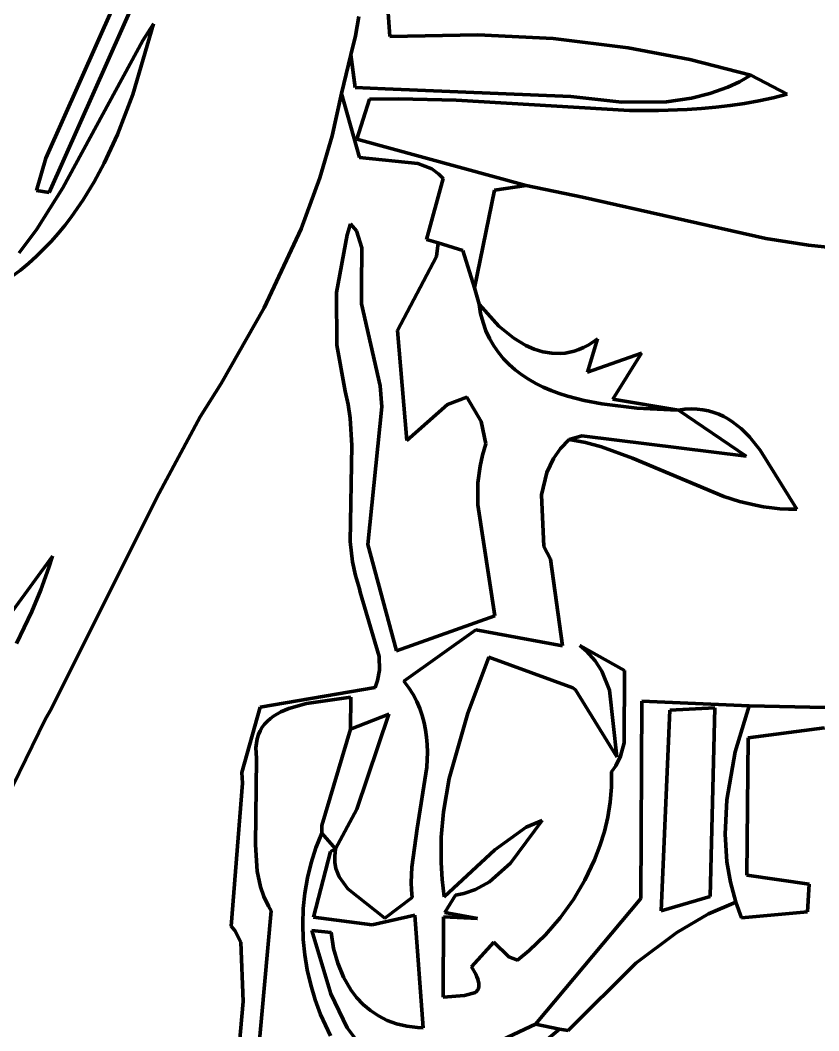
# Model space of a CAD drawing. Header units: millimetres. Extents: x 0 to 8.5, y 0 to 13.2.
# Drawn here: x 5.611 to 6.338, y 6.113 to 7.033 of the extents above; entities that cross this region are included whole.
import ezdxf

# ---------------------------------------------------------------- set-up
doc = ezdxf.new("R2010")
doc.units = ezdxf.units.MM
for name, color, linetype, lineweight in [('color#060606ff', 7, 'CONTINUOUS', 100), ('color#5c5c5cff', 7, 'CONTINUOUS', 100), ('color#aeaeaeff', 7, 'CONTINUOUS', 100), ('color#ffffffff', 7, 'CONTINUOUS', 100)]:
    doc.layers.add(name, color=color, linetype=linetype, lineweight=lineweight)

msp = doc.modelspace()

# ---------------------------------------------------------------- linework, layer by layer
at = {"layer": 'color#060606ff'}
for p, q in [((5.63691, 6.8764), (5.8079, 7.26062)), ((5.94726, 7.01865), (5.94074, 7.12016)), ((5.69592, 7.04684), (5.63379, 6.9077)), ((5.91906, 7.0367), (5.91597, 7.01914)), ((5.71306, 6.9656), (5.73212, 7.03)), ((5.73212, 7.03), (5.7224, 7.01492)), ((5.91597, 7.01914), (5.91181, 7.00171)), ((6.02758, 7.02015), (5.94726, 7.01865)), ((6.09629, 7.01662), (6.02758, 7.02015)), ((6.16456, 7.00833), (6.09629, 7.01662)), ((5.7224, 7.01492), (5.64952, 6.88073)), ((6.22088, 6.9976), (6.16456, 7.00833)), ((5.91181, 7.00171), (5.90341, 6.96672)), ((6.27649, 6.98321), (6.22088, 6.9976)), ((6.30957, 6.96603), (6.27649, 6.98321)), ((5.69922, 6.92933), (5.71306, 6.9656)), ((5.90341, 6.96672), (5.89481, 6.92789)), ((5.91729, 6.92489), (5.92891, 6.96134)), ((5.92891, 6.96134), (5.95515, 6.96186)), ((5.95515, 6.96186), (6.00775, 6.96039)), ((6.28361, 6.95997), (6.2966, 6.96277)), ((6.2966, 6.96277), (6.30957, 6.96603)), ((6.00775, 6.96039), (6.16585, 6.95105)), ((6.19212, 6.951), (6.21834, 6.95193)), ((6.21834, 6.95193), (6.23143, 6.95283)), ((6.23143, 6.95283), (6.2445, 6.95406)), ((6.2445, 6.95406), (6.25756, 6.95564)), ((6.25756, 6.95564), (6.27059, 6.95761)), ((6.27059, 6.95761), (6.28361, 6.95997)), ((6.16585, 6.95105), (6.19212, 6.951)), ((5.68704, 6.90299), (5.69922, 6.92933)), ((5.89481, 6.92789), (5.88364, 6.88983)), ((6.07175, 6.88273), (5.91729, 6.92489)), ((5.63379, 6.9077), (5.62553, 6.87826)), ((5.67793, 6.88601), (5.68704, 6.90299)), ((5.88364, 6.88983), (5.86647, 6.84331)), ((5.62553, 6.87826), (5.63691, 6.8764)), ((5.64952, 6.88073), (5.62568, 6.84284)), ((5.66797, 6.86962), (5.67793, 6.88601)), ((6.12305, 6.87206), (6.07175, 6.88273)), ((5.65707, 6.85391), (5.66797, 6.86962)), ((6.29002, 6.83441), (6.12305, 6.87206)), ((5.65125, 6.84634), (5.65707, 6.85391)), ((5.62568, 6.84284), (5.60956, 6.82128)), ((5.64518, 6.83898), (5.65125, 6.84634)), ((5.86647, 6.84331), (5.83286, 6.77131)), ((5.90847, 6.83771), (5.91155, 6.8479)), ((5.91155, 6.8479), (5.91713, 6.84135)), ((5.91713, 6.84135), (5.92192, 6.82607)), ((5.63223, 6.82492), (5.63884, 6.83183)), ((5.63884, 6.83183), (5.64518, 6.83898)), ((5.8989, 6.78533), (5.90847, 6.83771)), ((6.32886, 6.82841), (6.29002, 6.83441)), ((5.62534, 6.81825), (5.63223, 6.82492)), ((5.92192, 6.82607), (5.92172, 6.79031)), ((5.9898, 6.81797), (5.9914, 6.8305)), ((5.9914, 6.8305), (6.01402, 6.82367)), ((6.01402, 6.82367), (6.02444, 6.78964)), ((6.35486, 6.8256), (6.32886, 6.82841)), ((5.61816, 6.81184), (5.62534, 6.81825)), ((5.95446, 6.7507), (5.9898, 6.81797)), ((5.60289, 6.79982), (5.61068, 6.80569)), ((5.61068, 6.80569), (5.61816, 6.81184)), ((5.92172, 6.79031), (5.92161, 6.7749)), ((6.02444, 6.78964), (6.02867, 6.77474)), ((5.89905, 6.73742), (5.8989, 6.78533)), ((5.83286, 6.77131), (5.79361, 6.70227)), ((5.92161, 6.7749), (5.93869, 6.70014)), ((6.02867, 6.77474), (6.03018, 6.76608)), ((6.03018, 6.76608), (6.03231, 6.75795)), ((5.9629, 6.65039), (5.95446, 6.7507)), ((6.03231, 6.75795), (6.03501, 6.75034)), ((6.03501, 6.75034), (6.03826, 6.74324)), ((6.03826, 6.74324), (6.04204, 6.73663)), ((5.90664, 6.69547), (5.89905, 6.73742)), ((6.04204, 6.73663), (6.0463, 6.73048)), ((6.0463, 6.73048), (6.05101, 6.72479)), ((6.05101, 6.72479), (6.05616, 6.71953)), ((6.05616, 6.71953), (6.06171, 6.71469)), ((6.06171, 6.71469), (6.06763, 6.71024)), ((6.06763, 6.71024), (6.07388, 6.70618)), ((6.07388, 6.70618), (6.08045, 6.70248)), ((5.79361, 6.70227), (5.77463, 6.6719)), ((5.9095, 6.68322), (5.90664, 6.69547)), ((5.93869, 6.70014), (5.94026, 6.68097)), ((6.08045, 6.70248), (6.08729, 6.69912)), ((6.08729, 6.69912), (6.09438, 6.6961)), ((6.09438, 6.6961), (6.1017, 6.69338)), ((6.01743, 6.68984), (6.00005, 6.68323)), ((6.03075, 6.66776), (6.01743, 6.68984)), ((6.1017, 6.69338), (6.1092, 6.69096)), ((6.1092, 6.69096), (6.12465, 6.68693)), ((6.12465, 6.68693), (6.1405, 6.68386)), ((5.91137, 6.67088), (5.9095, 6.68322)), ((5.94026, 6.68097), (5.92731, 6.55566)), ((6.00005, 6.68323), (5.9629, 6.65039)), ((6.1405, 6.68386), (6.17244, 6.68003)), ((6.17244, 6.68003), (6.20309, 6.67835)), ((6.20309, 6.67835), (6.21033, 6.67814)), ((6.21033, 6.67814), (6.27227, 6.63615)), ((5.77463, 6.6719), (5.735, 6.59851)), ((5.91278, 6.64598), (5.91137, 6.67088)), ((6.03481, 6.64734), (6.03075, 6.66776)), ((6.11086, 6.6514), (6.10286, 6.64303)), ((6.12247, 6.65476), (6.11086, 6.6514)), ((6.27227, 6.63615), (6.12247, 6.65476)), ((5.91127, 6.55829), (5.91278, 6.64598)), ((6.03197, 6.63716), (6.03481, 6.64734)), ((6.10286, 6.64303), (6.09652, 6.63406)), ((6.02961, 6.62704), (6.03197, 6.63716)), ((6.09652, 6.63406), (6.09039, 6.62132)), ((6.02768, 6.61188), (6.02961, 6.62704)), ((6.09039, 6.62132), (6.08552, 6.6009)), ((6.02762, 6.5917), (6.02768, 6.61188)), ((5.735, 6.59851), (5.63919, 6.40641)), ((6.08552, 6.6009), (6.08789, 6.55391)), ((6.04313, 6.49081), (6.02762, 6.5917)), ((5.91343, 6.53976), (5.91127, 6.55829)), ((5.92731, 6.55566), (5.95347, 6.45875)), ((6.08789, 6.55391), (6.09381, 6.5424)), ((5.64001, 6.54505), (5.6042, 6.4959)), ((5.63677, 6.5347), (5.64001, 6.54505)), ((5.91602, 6.52752), (5.91343, 6.53976)), ((6.09381, 6.5424), (6.10481, 6.46332)), ((5.62945, 6.51438), (5.63677, 6.5347)), ((5.91975, 6.5154), (5.91602, 6.52752)), ((5.62115, 6.4945), (5.62945, 6.51438)), ((5.92033, 6.51233), (5.91975, 6.5154)), ((5.93771, 6.45358), (5.92033, 6.51233)), ((5.60722, 6.46536), (5.62115, 6.4945)), ((5.95347, 6.45875), (6.04313, 6.49081)), ((6.02569, 6.47781), (5.96011, 6.43119)), ((6.10481, 6.46332), (6.02569, 6.47781)), ((6.12048, 6.46368), (6.1613, 6.44078)), ((6.12664, 6.45838), (6.12048, 6.46368)), ((6.1344, 6.44969), (6.12664, 6.45838)), ((5.93801, 6.44111), (5.93771, 6.45358)), ((6.01843, 6.40216), (6.03757, 6.45288)), ((6.03757, 6.45288), (6.11419, 6.42512)), ((6.14055, 6.44021), (6.1344, 6.44969)), ((5.93626, 6.43174), (5.93801, 6.44111)), ((6.14773, 6.423), (6.14055, 6.44021)), ((6.1613, 6.44078), (6.16087, 6.37509)), ((5.93396, 6.42548), (5.93626, 6.43174)), ((5.96011, 6.43119), (5.96467, 6.4251)), ((5.82911, 6.40749), (5.93396, 6.42548)), ((5.96467, 6.4251), (5.96861, 6.41891)), ((5.96861, 6.41891), (5.97194, 6.41264)), ((6.11419, 6.42512), (6.11651, 6.42325)), ((6.11651, 6.42325), (6.15415, 6.36216)), ((6.15415, 6.36216), (6.14773, 6.423)), ((5.87147, 6.41083), (5.85539, 6.40633)), ((5.91173, 6.41667), (5.87147, 6.41083)), ((5.91157, 6.38734), (5.91173, 6.41667)), ((5.97194, 6.41264), (5.97472, 6.40628)), ((6.26225, 6.36673), (6.27498, 6.4087)), ((6.27498, 6.4087), (6.34407, 6.40709)), ((5.63919, 6.40641), (5.63319, 6.3961)), ((5.81264, 6.34796), (5.82911, 6.40749)), ((5.84147, 6.39936), (5.8385, 6.39714)), ((5.84808, 6.40321), (5.84147, 6.39936)), ((5.85539, 6.40633), (5.84808, 6.40321)), ((5.94656, 6.40122), (5.91157, 6.38734)), ((5.91727, 6.31451), (5.94656, 6.40122)), ((5.97472, 6.40628), (5.97696, 6.39983)), ((5.97696, 6.39983), (5.97872, 6.39331)), ((6.00153, 6.34246), (6.01843, 6.40216)), ((5.63319, 6.3961), (5.52718, 6.17946)), ((5.8333, 6.39203), (5.83113, 6.38911)), ((5.83577, 6.3947), (5.8333, 6.39203)), ((5.8385, 6.39714), (5.83577, 6.3947)), ((5.97872, 6.39331), (5.98003, 6.38672)), ((5.82775, 6.3825), (5.82658, 6.37877)), ((5.82927, 6.38594), (5.82775, 6.3825)), ((5.83113, 6.38911), (5.82927, 6.38594)), ((5.98003, 6.38672), (5.98091, 6.38007)), ((6.34345, 6.38864), (6.27408, 6.37943)), ((5.82579, 6.37476), (5.8254, 6.37043)), ((5.82658, 6.37877), (5.82579, 6.37476)), ((5.98091, 6.38007), (5.98142, 6.37335)), ((5.98142, 6.37335), (5.98158, 6.36658)), ((6.16087, 6.37509), (6.15764, 6.36274)), ((6.27408, 6.37943), (6.27269, 6.25456)), ((5.8254, 6.37043), (5.82544, 6.36578)), ((5.82544, 6.36578), (5.82592, 6.3608)), ((5.98158, 6.36658), (5.98102, 6.35289)), ((6.15764, 6.36274), (6.15339, 6.35404)), ((6.2545, 6.32312), (6.26225, 6.36673)), ((5.82592, 6.3608), (5.82486, 6.28212)), ((6.15339, 6.35404), (6.14952, 6.34856)), ((5.81312, 6.33823), (5.81264, 6.34796)), ((5.98102, 6.35289), (5.9723, 6.29691)), ((6.14952, 6.34856), (6.14935, 6.33465)), ((5.80269, 6.20801), (5.81312, 6.33823)), ((5.99632, 6.31204), (6.00153, 6.34246)), ((6.14935, 6.33465), (6.14817, 6.32092)), ((6.14817, 6.32092), (6.146, 6.30739)), ((6.25297, 6.29166), (6.2545, 6.32312)), ((5.89801, 6.27827), (5.91727, 6.31451)), ((5.99426, 6.28902), (5.99632, 6.31204)), ((6.146, 6.30739), (6.1429, 6.2941)), ((6.07162, 6.29805), (6.04319, 6.27753)), ((6.05741, 6.26529), (6.08625, 6.30428)), ((6.08625, 6.30428), (6.07162, 6.29805)), ((5.88004, 6.27931), (5.88543, 6.29275)), ((5.88543, 6.29275), (5.89801, 6.27827)), ((5.9723, 6.29691), (5.96749, 6.26176)), ((5.99404, 6.26585), (5.99426, 6.28902)), ((6.1429, 6.2941), (6.1389, 6.28107)), ((6.25461, 6.26666), (6.25297, 6.29166)), ((5.82486, 6.28212), (5.82655, 6.25792)), ((6.1389, 6.28107), (6.13404, 6.26835)), ((5.87566, 6.26567), (5.88004, 6.27931)), ((5.89335, 6.27588), (5.87791, 6.21604)), ((5.89801, 6.27827), (5.89335, 6.27588)), ((5.8972, 6.27183), (5.89801, 6.27827)), ((5.89734, 6.26588), (5.8972, 6.27183)), ((6.04319, 6.27753), (5.99698, 6.23476)), ((5.87229, 6.25187), (5.87566, 6.26567)), ((5.89833, 6.26037), (5.89734, 6.26588)), ((5.96749, 6.26176), (5.96698, 6.24784)), ((5.99502, 6.25033), (5.99404, 6.26585)), ((6.03827, 6.24827), (6.05741, 6.26529)), ((6.13404, 6.26835), (6.12524, 6.24989)), ((6.25773, 6.24815), (6.25461, 6.26666)), ((5.82655, 6.25792), (5.82958, 6.24392)), ((5.8699, 6.23796), (5.87229, 6.25187)), ((5.90123, 6.25286), (5.89833, 6.26037)), ((5.90908, 6.24197), (5.90123, 6.25286)), ((6.27269, 6.25456), (6.32944, 6.24624)), ((5.82958, 6.24392), (5.8327, 6.23488)), ((5.96698, 6.24784), (5.96717, 6.24094)), ((5.99698, 6.23476), (5.99502, 6.25033)), ((6.02548, 6.24122), (6.03827, 6.24827)), ((6.12524, 6.24989), (6.11473, 6.2323)), ((6.26261, 6.22996), (6.25773, 6.24815)), ((6.32944, 6.24624), (6.32808, 6.22105)), ((5.8327, 6.23488), (5.83685, 6.22612)), ((5.86848, 6.22396), (5.8699, 6.23796)), ((5.94272, 6.21533), (5.90908, 6.24197)), ((5.96771, 6.23407), (5.94272, 6.21533)), ((5.96717, 6.24094), (5.96771, 6.23407)), ((5.99763, 6.2204), (6.00713, 6.23614)), ((6.00713, 6.23614), (6.01482, 6.23762)), ((6.01482, 6.23762), (6.02548, 6.24122)), ((5.83685, 6.22612), (5.83936, 6.22186)), ((6.11473, 6.2323), (6.10265, 6.21567)), ((6.26782, 6.2156), (6.26261, 6.22996)), ((5.83936, 6.22186), (5.82739, 6.09051)), ((5.86801, 6.20993), (5.86848, 6.22396)), ((5.87791, 6.21604), (5.93118, 6.20928)), ((5.93118, 6.20928), (5.97024, 6.21786)), ((5.97024, 6.21786), (5.97785, 6.11546)), ((5.99605, 6.14322), (5.99624, 6.21659)), ((5.99624, 6.21659), (6.02725, 6.21483)), ((6.02725, 6.21483), (5.99763, 6.2204)), ((6.10265, 6.21567), (6.08914, 6.20013)), ((6.32808, 6.22105), (6.26782, 6.2156)), ((5.80602, 6.20408), (5.80269, 6.20801)), ((5.86848, 6.19591), (5.86801, 6.20993)), ((5.81162, 6.19332), (5.80602, 6.20408)), ((5.89406, 6.20206), (5.87622, 6.20406)), ((5.87622, 6.20406), (5.8935, 6.14625)), ((5.89619, 6.18771), (5.89406, 6.20206)), ((6.08914, 6.20013), (6.07433, 6.18577)), ((5.81373, 6.13938), (5.81162, 6.19332)), ((5.86987, 6.18195), (5.86848, 6.19591)), ((5.89987, 6.17409), (5.89619, 6.18771)), ((6.04218, 6.19345), (6.02178, 6.17077)), ((6.05582, 6.18007), (6.04218, 6.19345)), ((5.87217, 6.16808), (5.86987, 6.18195)), ((6.06381, 6.17691), (6.05582, 6.18007)), ((6.07433, 6.18577), (6.06381, 6.17691)), ((5.90509, 6.16141), (5.89987, 6.17409)), ((6.02178, 6.17077), (6.0257, 6.16412)), ((5.87535, 6.15435), (5.87217, 6.16808)), ((5.91182, 6.14986), (5.90509, 6.16141)), ((6.0257, 6.16412), (6.0268, 6.16176)), ((6.0268, 6.16176), (6.02764, 6.1596)), ((5.8794, 6.1408), (5.87535, 6.15435)), ((6.02764, 6.1596), (6.02857, 6.15585)), ((6.0286, 6.15279), (6.02783, 6.15034)), ((6.02857, 6.15585), (6.0286, 6.15279)), ((5.8935, 6.14625), (5.90848, 6.11546)), ((5.91715, 6.1429), (5.91182, 6.14986)), ((5.92313, 6.13658), (5.91715, 6.1429)), ((6.01537, 6.14474), (5.99605, 6.14322)), ((6.02538, 6.14766), (6.01537, 6.14474)), ((6.02783, 6.15034), (6.02538, 6.14766)), ((5.80247, 6.00913), (5.81373, 6.13938)), ((5.88431, 6.12748), (5.8794, 6.1408)), ((5.92978, 6.13097), (5.92313, 6.13658)), ((5.89323, 6.10801), (5.88431, 6.12748)), ((5.93707, 6.12613), (5.92978, 6.13097)), ((5.94502, 6.12212), (5.93707, 6.12613)), ((5.90848, 6.11546), (5.91877, 6.1018)), ((5.95361, 6.119), (5.94502, 6.12212)), ((5.96283, 6.11682), (5.95361, 6.119)), ((5.97268, 6.11565), (5.96283, 6.11682)), ((5.97785, 6.11546), (5.97268, 6.11565)), ((6.01942, 6.09), (6.0801, 6.11858)), ((6.0801, 6.11858), (6.10205, 6.11423)), ((6.10205, 6.11423), (6.09099, 6.10502))]:
    msp.add_line(p, q, dxfattribs=at)
at = {"layer": 'color#5c5c5cff'}
for p, q in [((6.02867, 6.77474), (6.04659, 6.75475)), ((6.03018, 6.76608), (6.02867, 6.77474)), ((6.03231, 6.75795), (6.03018, 6.76608)), ((6.03501, 6.75034), (6.03231, 6.75795)), ((6.03826, 6.74324), (6.03501, 6.75034)), ((6.04659, 6.75475), (6.06031, 6.74358)), ((6.04204, 6.73663), (6.03826, 6.74324)), ((6.06031, 6.74358), (6.07136, 6.73696)), ((6.13651, 6.74304), (6.12751, 6.71284)), ((6.1281, 6.73739), (6.1323, 6.74)), ((6.1323, 6.74), (6.13651, 6.74304)), ((6.0463, 6.73048), (6.04204, 6.73663)), ((6.05101, 6.72479), (6.0463, 6.73048)), ((6.07136, 6.73696), (6.07902, 6.7336)), ((6.07902, 6.7336), (6.08688, 6.73119)), ((6.08688, 6.73119), (6.09491, 6.72985)), ((6.10721, 6.73009), (6.11136, 6.73082)), ((6.11136, 6.73082), (6.11553, 6.7319)), ((6.11553, 6.7319), (6.11971, 6.73335)), ((6.11971, 6.73335), (6.1239, 6.73517)), ((6.1239, 6.73517), (6.1281, 6.73739)), ((6.05616, 6.71953), (6.05101, 6.72479)), ((6.09491, 6.72985), (6.10308, 6.72969)), ((6.10308, 6.72969), (6.10721, 6.73009)), ((6.12751, 6.71284), (6.17668, 6.72986)), ((6.17668, 6.72986), (6.15049, 6.6882)), ((6.06171, 6.71469), (6.05616, 6.71953)), ((6.06763, 6.71024), (6.06171, 6.71469)), ((6.07388, 6.70618), (6.06763, 6.71024)), ((6.08045, 6.70248), (6.07388, 6.70618)), ((6.08729, 6.69912), (6.08045, 6.70248)), ((6.09438, 6.6961), (6.08729, 6.69912)), ((6.1017, 6.69338), (6.09438, 6.6961)), ((6.1092, 6.69096), (6.1017, 6.69338)), ((6.12465, 6.68693), (6.1092, 6.69096)), ((6.1405, 6.68386), (6.12465, 6.68693)), ((6.15049, 6.6882), (6.21033, 6.67814)), ((6.17244, 6.68003), (6.1405, 6.68386)), ((6.20309, 6.67835), (6.17244, 6.68003)), ((6.21033, 6.67814), (6.20309, 6.67835)), ((6.21033, 6.67814), (6.21627, 6.67889)), ((6.27227, 6.63615), (6.21033, 6.67814)), ((6.21627, 6.67889), (6.22197, 6.67917)), ((6.22197, 6.67917), (6.22744, 6.679)), ((6.22744, 6.679), (6.2327, 6.67841)), ((6.2327, 6.67841), (6.23774, 6.67741)), ((6.23774, 6.67741), (6.24257, 6.67603)), ((6.24257, 6.67603), (6.24722, 6.67429)), ((6.24722, 6.67429), (6.25168, 6.67221)), ((6.25168, 6.67221), (6.25596, 6.66981)), ((6.25596, 6.66981), (6.26008, 6.66711)), ((6.26008, 6.66711), (6.26784, 6.66091)), ((6.26784, 6.66091), (6.27504, 6.65378)), ((6.11086, 6.6514), (6.12247, 6.65476)), ((6.12572, 6.64854), (6.11086, 6.6514)), ((6.12247, 6.65476), (6.27227, 6.63615)), ((6.14026, 6.64462), (6.12572, 6.64854)), ((6.27504, 6.65378), (6.28495, 6.64171)), ((6.16861, 6.63445), (6.14026, 6.64462)), ((6.28495, 6.64171), (6.31832, 6.58799)), ((6.25193, 6.59938), (6.16861, 6.63445)), ((6.26616, 6.59494), (6.25193, 6.59938)), ((6.28064, 6.59142), (6.26616, 6.59494)), ((6.28799, 6.59007), (6.28064, 6.59142)), ((6.29543, 6.58903), (6.28799, 6.59007)), ((6.30296, 6.58832), (6.29543, 6.58903)), ((6.31058, 6.58796), (6.30296, 6.58832)), ((6.31832, 6.58799), (6.31058, 6.58796)), ((6.17614, 6.23315), (6.17721, 6.41304)), ((6.17721, 6.41304), (6.27498, 6.4087)), ((6.27498, 6.4087), (6.26225, 6.36673)), ((6.20246, 6.40462), (6.19462, 6.2218)), ((6.24351, 6.40694), (6.20246, 6.40462)), ((6.23946, 6.23496), (6.24351, 6.40694)), ((6.26225, 6.36673), (6.2545, 6.32312)), ((6.2545, 6.32312), (6.25297, 6.29166)), ((6.25297, 6.29166), (6.25461, 6.26666)), ((6.25461, 6.26666), (6.25773, 6.24815)), ((6.25773, 6.24815), (6.26261, 6.22996)), ((6.19462, 6.2218), (6.23946, 6.23496)), ((6.0801, 6.11858), (6.17614, 6.23315)), ((6.26261, 6.22996), (6.23783, 6.21905)), ((6.23783, 6.21905), (6.20889, 6.2023)), ((6.20889, 6.2023), (6.17163, 6.17419)), ((6.17163, 6.17419), (6.10992, 6.11284)), ((6.10205, 6.11423), (6.0801, 6.11858)), ((6.10992, 6.11284), (6.10205, 6.11423))]:
    msp.add_line(p, q, dxfattribs=at)
at = {"layer": 'color#aeaeaeff'}
for p, q in [((5.90341, 6.96672), (5.91181, 7.00171)), ((5.91181, 7.00171), (5.9159, 6.97196)), ((6.26613, 6.97734), (6.27649, 6.98321)), ((6.27649, 6.98321), (6.30957, 6.96603)), ((5.9159, 6.97196), (5.94302, 6.97092)), ((5.94302, 6.97092), (6.11248, 6.96388)), ((6.23916, 6.96646), (6.25552, 6.97236)), ((6.25552, 6.97236), (6.26613, 6.97734)), ((5.91965, 6.90812), (5.90341, 6.96672)), ((5.92891, 6.96134), (5.91729, 6.92489)), ((5.95515, 6.96186), (5.92891, 6.96134)), ((6.00775, 6.96039), (5.95515, 6.96186)), ((6.11248, 6.96388), (6.15878, 6.95864)), ((6.19952, 6.95903), (6.22238, 6.96226)), ((6.22238, 6.96226), (6.23916, 6.96646)), ((6.2966, 6.96277), (6.28361, 6.95997)), ((6.30957, 6.96603), (6.2966, 6.96277)), ((6.16585, 6.95105), (6.00775, 6.96039)), ((6.15878, 6.95864), (6.19952, 6.95903)), ((6.21834, 6.95193), (6.19212, 6.951)), ((6.23143, 6.95283), (6.21834, 6.95193)), ((6.2445, 6.95406), (6.23143, 6.95283)), ((6.25756, 6.95564), (6.2445, 6.95406)), ((6.27059, 6.95761), (6.25756, 6.95564)), ((6.28361, 6.95997), (6.27059, 6.95761)), ((6.19212, 6.951), (6.16585, 6.95105)), ((5.91729, 6.92489), (6.07175, 6.88273)), ((5.97307, 6.90276), (5.91965, 6.90812)), ((5.98565, 6.8979), (5.97307, 6.90276)), ((5.99219, 6.8932), (5.98565, 6.8979)), ((5.98083, 6.83351), (5.99602, 6.88917)), ((5.99602, 6.88917), (5.99219, 6.8932)), ((6.04281, 6.87848), (6.02444, 6.78964)), ((6.07175, 6.88273), (6.04281, 6.87848)), ((5.9914, 6.8305), (5.98083, 6.83351)), ((6.01402, 6.82367), (5.9914, 6.8305)), ((6.02444, 6.78964), (6.01402, 6.82367)), ((5.91157, 6.38734), (5.94656, 6.40122)), ((5.94656, 6.40122), (5.91727, 6.31451)), ((5.88545, 6.29965), (5.91157, 6.38734)), ((5.91727, 6.31451), (5.89801, 6.27827)), ((5.88543, 6.29275), (5.88545, 6.29965)), ((5.89801, 6.27827), (5.88543, 6.29275))]:
    msp.add_line(p, q, dxfattribs=at)
at = {"layer": 'color#ffffffff'}
for p, q in [((5.8079, 7.26062), (5.63691, 6.8764)), ((5.94074, 7.12016), (5.94726, 7.01865)), ((5.63379, 6.9077), (5.69592, 7.04684)), ((5.91597, 7.01914), (5.91906, 7.0367)), ((5.73212, 7.03), (5.71306, 6.9656)), ((5.7224, 7.01492), (5.73212, 7.03)), ((5.91181, 7.00171), (5.91597, 7.01914)), ((5.94726, 7.01865), (6.02758, 7.02015)), ((6.02758, 7.02015), (6.09629, 7.01662)), ((6.09629, 7.01662), (6.16456, 7.00833)), ((5.64952, 6.88073), (5.7224, 7.01492)), ((6.16456, 7.00833), (6.22088, 6.9976)), ((5.9159, 6.97196), (5.91181, 7.00171)), ((6.22088, 6.9976), (6.27649, 6.98321)), ((6.27649, 6.98321), (6.26613, 6.97734)), ((5.94302, 6.97092), (5.9159, 6.97196)), ((6.11248, 6.96388), (5.94302, 6.97092)), ((6.25552, 6.97236), (6.23916, 6.96646)), ((6.26613, 6.97734), (6.25552, 6.97236)), ((5.71306, 6.9656), (5.69922, 6.92933)), ((5.89481, 6.92789), (5.90341, 6.96672)), ((5.90341, 6.96672), (5.91965, 6.90812)), ((6.15878, 6.95864), (6.11248, 6.96388)), ((6.22238, 6.96226), (6.19952, 6.95903)), ((6.23916, 6.96646), (6.22238, 6.96226)), ((6.19952, 6.95903), (6.15878, 6.95864)), ((5.69922, 6.92933), (5.68704, 6.90299)), ((5.88364, 6.88983), (5.89481, 6.92789)), ((5.62553, 6.87826), (5.63379, 6.9077)), ((5.91965, 6.90812), (5.97307, 6.90276)), ((5.68704, 6.90299), (5.67793, 6.88601)), ((5.97307, 6.90276), (5.98565, 6.8979)), ((5.98565, 6.8979), (5.99219, 6.8932)), ((5.86647, 6.84331), (5.88364, 6.88983)), ((5.99602, 6.88917), (5.98083, 6.83351)), ((5.99219, 6.8932), (5.99602, 6.88917)), ((5.63691, 6.8764), (5.62553, 6.87826)), ((5.62568, 6.84284), (5.64952, 6.88073)), ((5.67793, 6.88601), (5.66797, 6.86962)), ((6.02444, 6.78964), (6.04281, 6.87848)), ((6.04281, 6.87848), (6.07175, 6.88273)), ((6.07175, 6.88273), (6.12305, 6.87206)), ((5.66797, 6.86962), (5.65707, 6.85391)), ((6.12305, 6.87206), (6.29002, 6.83441)), ((5.65707, 6.85391), (5.65125, 6.84634)), ((5.60956, 6.82128), (5.62568, 6.84284)), ((5.65125, 6.84634), (5.64518, 6.83898)), ((5.83286, 6.77131), (5.86647, 6.84331)), ((5.91155, 6.8479), (5.90847, 6.83771)), ((5.91713, 6.84135), (5.91155, 6.8479)), ((5.92192, 6.82607), (5.91713, 6.84135)), ((5.63884, 6.83183), (5.63223, 6.82492)), ((5.64518, 6.83898), (5.63884, 6.83183)), ((5.90847, 6.83771), (5.8989, 6.78533)), ((5.98083, 6.83351), (5.9914, 6.8305)), ((6.29002, 6.83441), (6.32886, 6.82841)), ((5.63223, 6.82492), (5.62534, 6.81825)), ((5.92172, 6.79031), (5.92192, 6.82607)), ((5.9914, 6.8305), (5.9898, 6.81797)), ((6.32886, 6.82841), (6.35486, 6.8256)), ((5.62534, 6.81825), (5.61816, 6.81184)), ((5.9898, 6.81797), (5.95446, 6.7507)), ((5.61068, 6.80569), (5.60289, 6.79982)), ((5.61816, 6.81184), (5.61068, 6.80569)), ((5.92161, 6.7749), (5.92172, 6.79031)), ((6.02867, 6.77474), (6.02444, 6.78964)), ((5.8989, 6.78533), (5.89905, 6.73742)), ((5.79361, 6.70227), (5.83286, 6.77131)), ((5.93869, 6.70014), (5.92161, 6.7749)), ((6.04659, 6.75475), (6.02867, 6.77474)), ((5.95446, 6.7507), (5.9629, 6.65039)), ((6.06031, 6.74358), (6.04659, 6.75475)), ((6.07136, 6.73696), (6.06031, 6.74358)), ((6.12751, 6.71284), (6.13651, 6.74304)), ((6.1323, 6.74), (6.1281, 6.73739)), ((6.13651, 6.74304), (6.1323, 6.74)), ((5.89905, 6.73742), (5.90664, 6.69547)), ((6.07902, 6.7336), (6.07136, 6.73696)), ((6.08688, 6.73119), (6.07902, 6.7336)), ((6.09491, 6.72985), (6.08688, 6.73119)), ((6.11136, 6.73082), (6.10721, 6.73009)), ((6.11553, 6.7319), (6.11136, 6.73082)), ((6.11971, 6.73335), (6.11553, 6.7319)), ((6.1239, 6.73517), (6.11971, 6.73335)), ((6.1281, 6.73739), (6.1239, 6.73517)), ((6.10308, 6.72969), (6.09491, 6.72985)), ((6.10721, 6.73009), (6.10308, 6.72969)), ((6.17668, 6.72986), (6.12751, 6.71284)), ((6.15049, 6.6882), (6.17668, 6.72986)), ((5.77463, 6.6719), (5.79361, 6.70227)), ((5.90664, 6.69547), (5.9095, 6.68322)), ((5.94026, 6.68097), (5.93869, 6.70014)), ((6.00005, 6.68323), (6.01743, 6.68984)), ((6.01743, 6.68984), (6.03075, 6.66776)), ((6.21033, 6.67814), (6.15049, 6.6882)), ((5.9095, 6.68322), (5.91137, 6.67088)), ((5.92731, 6.55566), (5.94026, 6.68097)), ((5.9629, 6.65039), (6.00005, 6.68323)), ((6.21627, 6.67889), (6.21033, 6.67814)), ((6.22197, 6.67917), (6.21627, 6.67889)), ((6.22744, 6.679), (6.22197, 6.67917)), ((6.2327, 6.67841), (6.22744, 6.679)), ((6.23774, 6.67741), (6.2327, 6.67841)), ((6.24257, 6.67603), (6.23774, 6.67741)), ((6.24722, 6.67429), (6.24257, 6.67603)), ((5.735, 6.59851), (5.77463, 6.6719)), ((5.91137, 6.67088), (5.91278, 6.64598)), ((6.03075, 6.66776), (6.03481, 6.64734)), ((6.25168, 6.67221), (6.24722, 6.67429)), ((6.25596, 6.66981), (6.25168, 6.67221)), ((6.26008, 6.66711), (6.25596, 6.66981)), ((6.26784, 6.66091), (6.26008, 6.66711)), ((6.27504, 6.65378), (6.26784, 6.66091)), ((6.10286, 6.64303), (6.11086, 6.6514)), ((6.11086, 6.6514), (6.12572, 6.64854)), ((6.12572, 6.64854), (6.14026, 6.64462)), ((6.28495, 6.64171), (6.27504, 6.65378)), ((5.91278, 6.64598), (5.91127, 6.55829)), ((6.03481, 6.64734), (6.03197, 6.63716)), ((6.09652, 6.63406), (6.10286, 6.64303)), ((6.14026, 6.64462), (6.16861, 6.63445)), ((6.31832, 6.58799), (6.28495, 6.64171)), ((6.03197, 6.63716), (6.02961, 6.62704)), ((6.09039, 6.62132), (6.09652, 6.63406)), ((6.16861, 6.63445), (6.25193, 6.59938)), ((6.02961, 6.62704), (6.02768, 6.61188)), ((6.08552, 6.6009), (6.09039, 6.62132)), ((6.02768, 6.61188), (6.02762, 6.5917)), ((5.63919, 6.40641), (5.735, 6.59851)), ((6.08789, 6.55391), (6.08552, 6.6009)), ((6.25193, 6.59938), (6.26616, 6.59494)), ((6.26616, 6.59494), (6.28064, 6.59142)), ((6.02762, 6.5917), (6.04313, 6.49081)), ((6.28064, 6.59142), (6.28799, 6.59007)), ((6.28799, 6.59007), (6.29543, 6.58903)), ((6.29543, 6.58903), (6.30296, 6.58832)), ((6.30296, 6.58832), (6.31058, 6.58796)), ((6.31058, 6.58796), (6.31832, 6.58799)), ((5.91127, 6.55829), (5.91343, 6.53976)), ((5.95347, 6.45875), (5.92731, 6.55566)), ((6.09381, 6.5424), (6.08789, 6.55391)), ((5.6042, 6.4959), (5.64001, 6.54505)), ((5.64001, 6.54505), (5.63677, 6.5347)), ((5.91343, 6.53976), (5.91602, 6.52752)), ((6.10481, 6.46332), (6.09381, 6.5424)), ((5.63677, 6.5347), (5.62945, 6.51438)), ((5.91602, 6.52752), (5.91975, 6.5154)), ((5.62945, 6.51438), (5.62115, 6.4945)), ((5.91975, 6.5154), (5.92033, 6.51233)), ((5.92033, 6.51233), (5.93771, 6.45358)), ((5.62115, 6.4945), (5.60722, 6.46536)), ((6.04313, 6.49081), (5.95347, 6.45875)), ((5.96011, 6.43119), (6.02569, 6.47781)), ((6.02569, 6.47781), (6.10481, 6.46332)), ((6.12048, 6.46368), (6.12664, 6.45838)), ((6.1613, 6.44078), (6.12048, 6.46368)), ((6.12664, 6.45838), (6.1344, 6.44969)), ((5.93771, 6.45358), (5.93801, 6.44111)), ((6.03757, 6.45288), (6.01843, 6.40216)), ((6.11419, 6.42512), (6.03757, 6.45288)), ((6.1344, 6.44969), (6.14055, 6.44021)), ((5.93801, 6.44111), (5.93626, 6.43174)), ((6.14055, 6.44021), (6.14773, 6.423)), ((6.16087, 6.37509), (6.1613, 6.44078)), ((5.93626, 6.43174), (5.93396, 6.42548)), ((5.96467, 6.4251), (5.96011, 6.43119)), ((5.93396, 6.42548), (5.82911, 6.40749)), ((5.96861, 6.41891), (5.96467, 6.4251)), ((5.97194, 6.41264), (5.96861, 6.41891)), ((6.11651, 6.42325), (6.11419, 6.42512)), ((6.15415, 6.36216), (6.11651, 6.42325)), ((6.14773, 6.423), (6.15415, 6.36216)), ((5.85539, 6.40633), (5.87147, 6.41083)), ((5.87147, 6.41083), (5.91173, 6.41667)), ((5.91173, 6.41667), (5.91157, 6.38734)), ((5.97472, 6.40628), (5.97194, 6.41264)), ((6.17721, 6.41304), (6.17614, 6.23315)), ((6.27498, 6.4087), (6.17721, 6.41304)), ((6.34407, 6.40709), (6.27498, 6.4087)), ((5.63319, 6.3961), (5.63919, 6.40641)), ((5.82911, 6.40749), (5.81264, 6.34796)), ((5.8385, 6.39714), (5.84147, 6.39936)), ((5.84147, 6.39936), (5.84808, 6.40321)), ((5.84808, 6.40321), (5.85539, 6.40633)), ((5.97696, 6.39983), (5.97472, 6.40628)), ((5.97872, 6.39331), (5.97696, 6.39983)), ((6.01843, 6.40216), (6.00153, 6.34246)), ((6.19462, 6.2218), (6.20246, 6.40462)), ((6.20246, 6.40462), (6.24351, 6.40694)), ((6.24351, 6.40694), (6.23946, 6.23496)), ((5.52718, 6.17946), (5.63319, 6.3961)), ((5.83113, 6.38911), (5.8333, 6.39203)), ((5.8333, 6.39203), (5.83577, 6.3947)), ((5.83577, 6.3947), (5.8385, 6.39714)), ((5.98003, 6.38672), (5.97872, 6.39331)), ((5.82658, 6.37877), (5.82775, 6.3825)), ((5.82775, 6.3825), (5.82927, 6.38594)), ((5.82927, 6.38594), (5.83113, 6.38911)), ((5.91157, 6.38734), (5.88545, 6.29965)), ((5.98091, 6.38007), (5.98003, 6.38672)), ((6.27408, 6.37943), (6.34345, 6.38864)), ((5.8254, 6.37043), (5.82579, 6.37476)), ((5.82579, 6.37476), (5.82658, 6.37877)), ((5.98142, 6.37335), (5.98091, 6.38007)), ((5.98158, 6.36658), (5.98142, 6.37335)), ((6.15764, 6.36274), (6.16087, 6.37509)), ((6.27269, 6.25456), (6.27408, 6.37943)), ((5.82544, 6.36578), (5.8254, 6.37043)), ((5.82592, 6.3608), (5.82544, 6.36578)), ((5.98102, 6.35289), (5.98158, 6.36658)), ((6.15339, 6.35404), (6.15764, 6.36274)), ((5.82486, 6.28212), (5.82592, 6.3608)), ((6.14952, 6.34856), (6.15339, 6.35404)), ((5.81264, 6.34796), (5.81312, 6.33823)), ((5.9723, 6.29691), (5.98102, 6.35289)), ((6.14935, 6.33465), (6.14952, 6.34856)), ((5.81312, 6.33823), (5.80269, 6.20801)), ((6.00153, 6.34246), (5.99632, 6.31204)), ((6.14817, 6.32092), (6.14935, 6.33465)), ((6.146, 6.30739), (6.14817, 6.32092)), ((5.99632, 6.31204), (5.99426, 6.28902)), ((6.1429, 6.2941), (6.146, 6.30739)), ((5.88545, 6.29965), (5.88543, 6.29275)), ((6.04319, 6.27753), (6.07162, 6.29805)), ((6.08625, 6.30428), (6.05741, 6.26529)), ((6.07162, 6.29805), (6.08625, 6.30428)), ((5.88543, 6.29275), (5.88004, 6.27931)), ((5.96749, 6.26176), (5.9723, 6.29691)), ((5.99426, 6.28902), (5.99404, 6.26585)), ((6.1389, 6.28107), (6.1429, 6.2941)), ((5.82655, 6.25792), (5.82486, 6.28212)), ((6.13404, 6.26835), (6.1389, 6.28107)), ((5.88004, 6.27931), (5.87566, 6.26567)), ((5.87791, 6.21604), (5.89335, 6.27588)), ((5.89335, 6.27588), (5.89801, 6.27827)), ((5.89801, 6.27827), (5.8972, 6.27183)), ((5.8972, 6.27183), (5.89734, 6.26588)), ((5.99698, 6.23476), (6.04319, 6.27753)), ((5.87566, 6.26567), (5.87229, 6.25187)), ((5.89734, 6.26588), (5.89833, 6.26037)), ((5.96698, 6.24784), (5.96749, 6.26176)), ((5.99404, 6.26585), (5.99502, 6.25033)), ((6.05741, 6.26529), (6.03827, 6.24827)), ((6.12524, 6.24989), (6.13404, 6.26835)), ((5.82958, 6.24392), (5.82655, 6.25792)), ((5.87229, 6.25187), (5.8699, 6.23796)), ((5.89833, 6.26037), (5.90123, 6.25286)), ((5.90123, 6.25286), (5.90908, 6.24197)), ((6.32944, 6.24624), (6.27269, 6.25456)), ((5.8327, 6.23488), (5.82958, 6.24392)), ((5.96717, 6.24094), (5.96698, 6.24784)), ((5.99502, 6.25033), (5.99698, 6.23476)), ((6.03827, 6.24827), (6.02548, 6.24122)), ((6.11473, 6.2323), (6.12524, 6.24989)), ((6.32808, 6.22105), (6.32944, 6.24624)), ((5.83685, 6.22612), (5.8327, 6.23488)), ((5.8699, 6.23796), (5.86848, 6.22396)), ((5.90908, 6.24197), (5.94272, 6.21533)), ((5.94272, 6.21533), (5.96771, 6.23407)), ((5.96771, 6.23407), (5.96717, 6.24094)), ((6.00713, 6.23614), (5.99763, 6.2204)), ((6.01482, 6.23762), (6.00713, 6.23614)), ((6.02548, 6.24122), (6.01482, 6.23762)), ((6.23946, 6.23496), (6.19462, 6.2218)), ((5.83936, 6.22186), (5.83685, 6.22612)), ((6.17614, 6.23315), (6.0801, 6.11858)), ((6.10265, 6.21567), (6.11473, 6.2323)), ((6.23783, 6.21905), (6.26261, 6.22996)), ((6.26261, 6.22996), (6.26782, 6.2156)), ((5.82739, 6.09051), (5.83936, 6.22186)), ((5.86848, 6.22396), (5.86801, 6.20993)), ((5.93118, 6.20928), (5.87791, 6.21604)), ((5.97024, 6.21786), (5.93118, 6.20928)), ((5.97785, 6.11546), (5.97024, 6.21786)), ((5.99624, 6.21659), (5.99605, 6.14322)), ((6.02725, 6.21483), (5.99624, 6.21659)), ((5.99763, 6.2204), (6.02725, 6.21483)), ((6.08914, 6.20013), (6.10265, 6.21567)), ((6.20889, 6.2023), (6.23783, 6.21905)), ((6.26782, 6.2156), (6.32808, 6.22105)), ((5.80269, 6.20801), (5.80602, 6.20408)), ((5.86801, 6.20993), (5.86848, 6.19591)), ((5.80602, 6.20408), (5.81162, 6.19332)), ((5.8935, 6.14625), (5.87622, 6.20406)), ((5.87622, 6.20406), (5.89406, 6.20206)), ((5.89406, 6.20206), (5.89619, 6.18771)), ((6.07433, 6.18577), (6.08914, 6.20013)), ((6.17163, 6.17419), (6.20889, 6.2023)), ((5.81162, 6.19332), (5.81373, 6.13938)), ((5.86848, 6.19591), (5.86987, 6.18195)), ((5.89619, 6.18771), (5.89987, 6.17409)), ((6.02178, 6.17077), (6.04218, 6.19345)), ((6.04218, 6.19345), (6.05582, 6.18007)), ((5.86987, 6.18195), (5.87217, 6.16808)), ((6.05582, 6.18007), (6.06381, 6.17691)), ((6.06381, 6.17691), (6.07433, 6.18577)), ((5.89987, 6.17409), (5.90509, 6.16141)), ((6.0257, 6.16412), (6.02178, 6.17077)), ((6.10992, 6.11284), (6.17163, 6.17419)), ((5.87217, 6.16808), (5.87535, 6.15435)), ((5.90509, 6.16141), (5.91182, 6.14986)), ((6.0268, 6.16176), (6.0257, 6.16412)), ((6.02764, 6.1596), (6.0268, 6.16176)), ((5.87535, 6.15435), (5.8794, 6.1408)), ((6.02857, 6.15585), (6.02764, 6.1596)), ((6.02783, 6.15034), (6.0286, 6.15279)), ((6.0286, 6.15279), (6.02857, 6.15585)), ((5.90848, 6.11546), (5.8935, 6.14625)), ((5.91182, 6.14986), (5.91715, 6.1429)), ((5.91715, 6.1429), (5.92313, 6.13658)), ((5.99605, 6.14322), (6.01537, 6.14474)), ((6.01537, 6.14474), (6.02538, 6.14766)), ((6.02538, 6.14766), (6.02783, 6.15034)), ((5.81373, 6.13938), (5.80247, 6.00913)), ((5.8794, 6.1408), (5.88431, 6.12748)), ((5.92313, 6.13658), (5.92978, 6.13097)), ((5.88431, 6.12748), (5.89323, 6.10801)), ((5.92978, 6.13097), (5.93707, 6.12613)), ((5.93707, 6.12613), (5.94502, 6.12212)), ((5.91877, 6.1018), (5.90848, 6.11546)), ((5.94502, 6.12212), (5.95361, 6.119)), ((5.95361, 6.119), (5.96283, 6.11682)), ((5.96283, 6.11682), (5.97268, 6.11565)), ((5.97268, 6.11565), (5.97785, 6.11546)), ((6.0801, 6.11858), (6.01942, 6.09)), ((6.09099, 6.10502), (6.10205, 6.11423)), ((6.10205, 6.11423), (6.10992, 6.11284))]:
    msp.add_line(p, q, dxfattribs=at)

doc.saveas('drawing.dxf')
